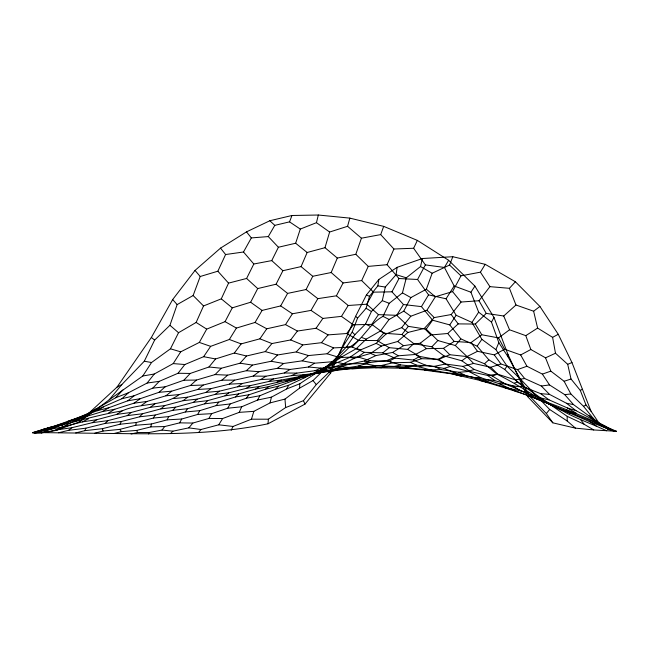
<?xml version="1.0" encoding="UTF-8"?>
<svg xmlns="http://www.w3.org/2000/svg" width="649" height="649" viewBox="0 0 649 649"><rect width="100%" height="100%" fill="white"/><g stroke="black" fill="none" stroke-linecap="round" stroke-linejoin="round"><path stroke-width="0.97" d="M616.55 431.293L593.754 429.954L575.452 428.137L567.161 420.974L567.218 416.342L517.788 382.058L504.719 369.459L488.843 359.822L477.153 346.16L460.847 338.859L449.757 324.906L432.583 320.2L421.444 306.62L403.459 304.535L391.972 291.815L373.5 292.155L361.671 280.579L343.094 282.948L331.168 272.531L312.753 276.271L301.071 266.609L282.899 270.698L276.076 284.221L257.71 288.57L250.628 302.239L232.261 307.853L225.065 321.644L206.698 329.124L199.324 342.429L180.69 351.839L173.21 363.594L154.243 374.027L142.796 375.99L109.194 399.8L79.259 422.012L55.757 430.498L41.276 432.964L34.438 433.329L32.45 432.729L102.299 411.604L114.832 409.235L134.01 403.191L147.007 401.439L165.917 395.801L179.108 394.592L197.75 389.481L210.949 388.654L229.34 384.143L242.41 383.494L260.582 379.6L273.432 378.919L291.417 375.657L303.992 374.741L363.732 366.807L381.32 365.541L392.913 362.783L410.387 362.329L421.607 358.694L438.943 359.238L449.814 354.727L466.939 356.569L477.502 351.32L494.27 354.865L504.606 349.235L520.676 354.954L526.931 366.255L542.377 374.108L549.525 384.938L564.727 394.641L573.489 404.595L600.082 424.016L608.405 429.403L616.55 431.293L530.785 396.62L511.81 389.505L499.365 383.746L480.812 377.686L468.473 371.317L450.138 366.563L437.945 359.741L419.643 356.455L407.564 349.389L389.197 347.669L377.174 340.579L358.678 340.433L346.68 333.513L328.07 334.892L316.095 328.24L297.396 331.047L285.503 324.622L266.771 328.783L255.057 322.456L236.406 328.07L229.357 339.476L210.641 346.355L203.632 356.69L184.835 364.527L173.21 363.594M32.58 432.502L114.078 433.5L121.355 431.626L136.655 430.409L150.901 426.88L164.676 426.555L179.643 422.856L192.858 423.059L208.921 418.435L222.615 418.532L239.262 412.358L253.832 411.352L270.065 402.899L284.976 399.086L299.53 388.167L299.87 383.754C316.704 372.21 335.111 362.458 349.121 347.312C363.294 339.816 368.843 323.892 382.999 316.363L389.246 303.31L402.453 292.886L406.306 277.821L420.52 266.552L422.41 258.521L452.807 256.72L485.201 264.321L515.387 281.755L539.911 306.442L558.254 334.292L571.972 362.564L590.988 411.158L599.814 424.268L608.405 429.403M114.078 433.5C165.479 434.197 217.496 434.376 268.013 423.789L268.386 419.197L285.657 407.548L303.464 400.66L316.266 384.589L329.059 372.258L344.692 343.646L352.212 332.012L357.558 318.14L366.101 308.283L369.508 296.277L377.84 285.893L378.854 279.459L397.139 267.331L422.41 258.521M299.53 388.167L313.021 380.557L335.939 358.061L346.68 346.631L354.849 334.697L365.525 324.038L371.439 311.504L382.31 300.641L385.303 287.036L396.093 274.649L397.139 267.331M150.901 426.88L151.363 424L167.199 419.846L181.712 419.027L197.645 414.451L211.639 413.664L227.734 408.205L241.663 406.793L257.604 400.052L271.436 397.147L286.696 388.929L299.87 383.754M94.892 433.159L103.045 431.058L120.008 429.338L135.771 425.249L136.29 422.523L153.302 418.053L168.626 416.617L185.281 411.985L199.787 410.647L216.174 405.601L230.135 403.954L246.296 398.226L259.843 395.736L275.63 389.173L288.651 385.271L316.128 372.226L330.852 364.349L341.974 356.747L356.358 348.635L366.231 339.143L380.574 330.917L389.1 319.478L403.767 311.131L410.866 297.591L426.352 289.227L432.161 273.253L449.57 265.035L452.807 256.72M270.065 402.899L271.436 397.147M142.796 375.99L151.533 362.515L170.46 348.805L178.532 332.71L196.136 322.448L203.526 305.955L221.285 298.848L228.545 283.126L246.604 278.453L253.816 264.005L271.753 260.598L278.405 247.245L295.644 243.237L300.292 229.073L316.452 222.68L318.326 215.022L349.843 218.121L383.681 226.371L417.348 240.39L448.621 260.273L474.906 286.112L493.986 317.434L507.899 354.273L527.515 396.515L552.851 422.84L575.452 428.137M316.452 222.68L329.627 232.034L347.572 226.306L349.843 218.121M301.071 266.609L307.155 252.493L324.979 247.691L329.627 232.034M131.082 433.978L137.604 432.542L149.181 432.518L162.007 430.068L172.934 431.171L188.818 427.861L201.012 429.508L218.745 424.803L233.032 426.458L251.471 419.189L253.832 411.352M109.194 399.8L121.858 384.524L144.297 361.225L154.624 340.092L169.933 325.295L177.136 304.592L193.134 295.522L200.2 276.498L217.853 271.209L225.601 254.53L243.497 251.999L251.333 237.915L268.297 236.577L278.405 247.245M324.979 247.691L337.31 258.059L355.806 254.294L361.428 238.191L380.695 234.605L393.919 249.005L413.64 248.267L425.387 264.897L444.443 267.453L454.154 285.982L470.931 292.22L478.646 312.169L491.496 322.131L498.821 342.656L508.07 356.885L529.487 395.979L546.369 413.535L552.851 422.84M380.695 234.605L383.681 226.371M268.297 236.577L274.787 225.357L289.543 221.861L291.969 215.492L318.326 215.022M325.173 368.527L325.855 366.774M567.161 420.974L549.646 409.47L520.62 379.292L507.056 366.077L495.885 349.624L498.821 342.656M331.168 272.531L337.31 258.059M268.013 423.789L304.981 404.116L330.666 373.061L355.644 316.282L366.361 295.044L378.854 279.459M239.262 412.358L241.663 406.793M355.806 254.294L368.243 266.39L387.088 264.695L393.919 249.005M167.199 419.846L168.626 416.617M75.714 432.924L84.816 430.668L85.928 428.17L105.041 423.448L121.42 421.501L139.632 416.788L155.168 415.052L172.748 410.314L187.537 408.692L204.613 403.832L218.754 402.088L235.441 396.969L249.029 394.754L265.384 389.246L278.437 386.163L322.626 369.662L334.349 363.805L349.835 357.388L360.714 349.819L376.136 343.37L386.123 333.959L401.699 327.607L410.817 316.225L426.912 310.238L435.349 296.78L452.564 291.612L460.977 275.841L480.422 272.174L485.201 264.321M361.671 280.579L368.243 266.39M413.64 248.267L417.348 240.39M231.206 430.263L233.032 426.458M255.057 322.456L262.074 310.417L280.668 305.914L287.588 293.397L306.101 289.535L312.753 276.271M148.443 433.954L149.181 432.518M257.604 400.052L259.843 395.736M306.101 289.535L317.84 298.654L336.409 295.814L343.094 282.948M391.972 291.815L398.989 278.535L417.567 279.476L428.543 294.849L446.074 298.791L456.15 315.276L471.945 322.407L481.858 339.338L495.885 349.624M491.496 322.131L493.986 317.434M286.696 388.929L288.651 385.271M417.567 279.476L425.387 264.897M84.816 430.668L102.461 428.673L119.943 424.235L121.42 421.501M179.643 422.856L181.712 419.027M79.259 422.012L116.99 387.153L151.355 337.472L172.675 299.546L195.033 270.422L220.53 248.121L246.506 231.863L269.83 220.741L291.969 215.492M197.645 414.451L199.787 410.647M336.409 295.814L348.205 305.492L366.717 304.211L373.5 292.155M227.734 408.205L230.135 403.954M208.921 418.435L211.639 413.664M280.668 305.914L292.375 313.783L311.025 310.392L317.84 298.654M444.443 267.453L448.621 260.273M421.444 306.62L428.543 294.849M218.745 424.803L222.615 418.532M153.302 418.053L155.168 415.052M311.025 310.392L322.853 318.424L341.463 316.371L348.205 305.492M366.717 304.211L378.44 314.643L396.709 315.3L403.459 304.535M446.074 298.791L454.154 285.982M285.503 324.622L292.375 313.783M470.931 292.22L474.906 286.112M471.945 322.407L478.646 312.169M449.757 324.906L456.15 315.276M185.281 411.985L187.537 408.692M229.357 339.476L241.136 343.897L259.908 338.819L266.771 328.783M341.463 316.371L353.316 324.808L371.788 324.362L378.44 314.643M316.095 328.24L322.853 318.424M477.153 346.16L481.858 339.338M504.719 369.459L507.056 366.077M396.709 315.3L408.326 326.358L426.206 329.165L432.583 320.2M216.174 405.601L218.754 402.088M203.632 356.69L215.573 358.954L234.362 353.032L241.136 343.897M259.908 338.819L271.915 343.548L290.671 339.938L297.396 331.047M162.007 430.068L164.676 426.555M346.68 333.513L353.316 324.808M45.203 432.607L55.636 430.052L71.885 427.715L92.247 422.694L108.002 420.601L127.228 415.628L142.48 413.762L160.903 408.87L175.636 407.166L193.451 402.339L207.639 400.644L224.984 395.833L238.645 393.911L255.617 389.051L268.775 386.609L314.53 373.402L342.891 364.032L354.378 358.264L370.563 353.405L381.434 346.071L397.659 341.488L407.937 332.442L424.373 328.402L434.23 317.588L451.185 314.554L461.082 302.036L479.003 300.747L489.93 286.655L509.424 288.31L515.387 281.755M55.757 430.498L81.677 417.25L115.554 397.796L128.34 392.823L147.128 383.048L159.297 381.336L178.029 373.256L184.835 364.527M371.788 324.362L383.64 333.213L401.909 334.543L408.326 326.358M147.128 383.048L154.243 374.027M246.296 398.226L249.029 394.754M546.369 413.535L549.646 409.47M178.029 373.256L190.222 373.451L208.978 366.985L215.573 358.954M198.635 432.396L201.012 429.508M234.362 353.032L246.506 356.001L265.279 351.604L271.915 343.548M426.206 329.165L437.856 340.53L455.314 345.519L460.847 338.859M188.818 427.861L192.858 423.059M290.671 339.938L302.767 344.927L321.466 342.688L328.07 334.892M377.174 340.579L383.64 333.213M208.978 366.985L221.309 368.259L240.049 363.197L246.506 356.001M172.748 410.314L175.636 407.166M265.279 351.604L277.521 354.987L296.244 351.928L302.767 344.927M275.63 389.173L278.437 386.163M115.554 397.796L122.896 389.968M41.276 432.964L60.901 425.257L121.898 398.729L134.189 395.736L152.791 388.126L165.171 386.812L183.87 380.217L190.222 373.451M139.632 416.788L142.48 413.762M204.613 403.832L207.639 400.644M401.909 334.543L413.811 343.637L431.869 346.809L437.856 340.53M152.791 388.126L159.297 381.336M314.043 374.4L316.128 372.226M183.87 380.217L196.396 380.063L215.087 374.578L221.309 368.259M321.466 342.688L333.586 347.888L352.188 347.012L358.678 340.433M170.784 433.321L172.934 431.171M240.049 363.197L252.469 365.087L271.168 361.274L277.521 354.987M36.506 432.51L47.036 429.784L61.404 427.269L82.326 421.907L96.92 419.668L116.763 414.378L131.309 412.44L150.349 407.304L164.692 405.609L183.123 400.684L197.15 399.127L215.087 394.422L228.732 392.832L246.287 388.329L259.511 386.479L335.817 368.697L347.686 364.551L364.462 360.982L375.852 355.603L392.58 352.456L403.516 345.682L420.26 343.191L430.839 334.957L447.713 333.497L458.202 323.9L475.336 324.038L486.239 313.402L503.721 315.998L515.971 304.998L533.624 311.212L539.911 306.442M105.041 423.448L108.002 420.601M235.441 396.969L238.645 393.911M215.087 374.578L227.71 375.146L246.344 370.717L252.469 365.087M407.564 349.389L413.811 343.637M121.898 398.729L128.34 392.823M296.244 351.928L308.502 355.563L327.145 353.762L333.586 347.888M34.438 433.329L97.172 410.76L109.064 407.653L127.788 400.806L140.2 398.705L158.981 392.321L171.701 391.169L190.417 385.498L196.396 380.063M455.314 345.519L467.264 356.739L484.487 363.748L488.843 359.822M158.981 392.321L165.171 386.812M193.451 402.339L197.15 399.127M160.903 408.87L164.692 405.609M190.417 385.498L203.275 385.027L221.877 380.168L227.71 375.146M271.168 361.274L283.589 363.497L302.199 360.844L308.502 355.563M352.188 347.012L364.308 352.326L382.821 352.837L389.197 347.669M197.75 389.481L203.275 385.027M165.917 395.801L171.701 391.169M224.984 395.833L228.732 392.832M127.788 400.806L134.189 395.736M246.344 370.717L258.967 371.699L277.512 368.291L283.589 363.497M58.605 432.745L68.518 430.344L71.885 427.715M127.228 415.628L131.309 412.44M183.123 400.684L187.585 397.196L205.968 392.394L219.451 391.177L237.493 386.788L250.692 385.53L268.459 381.555L281.317 380.046L340.871 368.713L358.143 366.093L369.865 362.507L387.039 360.455L398.364 355.79L415.457 354.476L426.425 348.651L443.445 348.351L454.162 341.423L471.093 342.55L481.777 334.762L498.529 337.902L509.554 329.781L525.787 335.655L530.833 349.503L545.541 357.826L550.831 371.139L564.119 381.279L570.869 393.959L583.508 406.298L592.999 418.102L599.814 424.268M265.384 389.246L268.775 386.609M42.745 429.614C69.305 423.797 95.257 415.311 122.085 410.922C140.03 402.745 163.199 406.688 179.108 394.592M221.877 380.168L234.743 380.119L253.199 376.079L258.967 371.699M205.968 392.394L210.949 388.654M431.869 346.809L443.916 355.847L461.861 360.795L467.264 356.739M150.349 407.304L155.111 403.751M215.087 394.422L219.451 391.177M229.34 384.143L234.743 380.119M134.01 403.191L140.2 398.705M327.145 353.762L339.37 357.51L357.932 356.95L364.308 352.326M141.393 405.422L147.007 401.439M237.493 386.788L242.41 383.494M303.919 377.921L306.92 375.901M302.199 360.844L314.562 363.205L333.091 361.671L339.37 357.51M255.617 389.051L259.511 386.479M116.763 414.378L122.085 410.922M437.945 359.741L443.916 355.847M92.247 422.694L96.92 419.668M525.787 335.655L537.607 328.086L552.599 337.35L555.487 353.243L567.688 364.292L571.031 379.016L580.295 390.406L586.015 405.008L590.988 411.158M246.287 388.329L250.692 385.53M260.582 379.6L265.968 376.217L284.278 372.988L296.869 373.11L315.041 370.693L327.412 370.603L345.471 368.997L375.52 367.756L411.507 368.381L429.565 369.922L440.931 369.565L458.867 372.266L469.795 371.415L487.521 375.438L497.856 374.238L515.201 379.835L522.916 386.569L540.617 393.643L549.086 399.873L567.477 408.002L575.996 410.655L614.425 430.977M277.512 368.291L290.054 369.443L308.486 367.01L314.562 363.205M284.278 372.988L290.054 369.443M97.172 410.76L103.605 406.899M108.521 412.991L114.832 409.235M102.299 411.604L109.064 407.653M91.128 411.774L96.636 408.57M382.821 352.837L394.933 358.143L413.381 360.033L419.643 356.455M580.295 390.406L582.396 389.254M552.599 337.35L558.254 334.292M116.99 387.153L121.858 384.524M520.676 354.954L530.833 349.503M268.459 381.555L273.432 378.919M82.326 421.907L88.605 418.686M583.508 406.298L586.015 405.008M294.468 380.241L298.094 378.399M357.932 356.95L370.084 360.682L388.573 361.363L394.933 358.143M55.636 430.052L61.404 427.269M335.939 358.061L336.58 357.761M276.774 382.172L281.317 380.046M291.417 375.657L296.869 373.11M545.541 357.826L555.487 353.243M333.091 361.671L345.349 364.008L363.789 363.578L370.084 360.682M285.446 381.677L289.559 379.811M75.503 421.144L82.885 417.81M315.041 370.693L320.89 368.145L339.216 366.677L351.433 367.626L369.67 367.123L381.653 367.732M339.216 366.677L345.349 364.008M71.252 420.674L78.772 417.575M567.688 364.292L571.972 362.564M47.036 429.784L54.857 426.88M494.27 354.865L500.898 363.943L517.48 369.614L526.931 366.255M542.377 374.108L550.831 371.139M298.873 376.493L303.992 374.741M461.861 360.795L474.224 369.443L492.258 375.966L497.118 374.319C519.224 384.816 538.767 399.743 561.101 409.981C575.533 418.524 591.515 423.546 606.555 430.79M67.918 421.306L73.84 419.368M375.52 367.756L387.323 366.742L405.163 366.872L416.634 365.217L434.343 366.361L445.425 364.024L462.94 366.377L473.583 363.432L490.774 367.269L500.898 363.943M564.119 381.279L571.031 379.016M468.473 371.317L474.224 369.443M32.45 432.729L51.758 426.742M413.381 360.033L425.476 365.16L443.932 368.405L450.138 366.563M514.543 382.999L517.788 382.058M527.515 396.515L529.487 395.979M41.779 429.776L50.427 427.44M321.823 372.104L327.412 370.603M388.573 361.363L400.644 364.925L419.092 366.831L425.476 365.16M306.596 375.698L311.366 374.505M363.789 363.578L375.893 365.752L394.268 366.417L400.644 364.925M345.471 368.997L351.433 367.626M369.67 367.123L375.893 365.752M314.53 373.402L318.935 372.567M81.677 417.25L86.893 416.309M322.626 369.662L326.617 369.005M330.852 364.349L334.349 363.805M515.201 379.835L524.7 378.537L541.307 386.009L549.508 394.381L566.496 403.264L575.996 410.655M541.307 386.009L549.525 384.938M68.518 430.344L85.928 428.17M328.759 371.398L334.089 370.749M564.727 394.641L570.869 393.959M119.943 424.235L136.29 422.523M173.916 398.559L187.585 397.196M339.062 356.999L341.974 356.747M135.771 425.249L151.363 424M42.185 430.725L46.744 430.482M351.79 368.778L357.575 368.518M443.932 368.405L455.996 373.199L474.533 377.726L480.812 377.686M419.092 366.831L431.033 370.108L449.481 373.232L455.996 373.199M251.471 419.189L268.386 419.197M335.817 368.697L340.871 368.713M394.268 366.417L406.185 368.291L424.503 370.076L431.033 370.108M399.8 368.226L406.185 368.291M253.199 376.079L265.968 376.217M499.365 383.746L505.068 383.9L523.54 391.672L536.812 398.632L556.112 407.191L590.168 421.899L614.035 431.196M424.503 370.076C444.37 373.183 464.489 374.651 483.967 379.746C497.564 378.708 509.343 387.583 522.916 386.569M540.617 393.643L549.508 394.381M308.486 367.01L320.89 368.145M342.891 364.032L347.686 364.551M358.143 366.093L363.732 366.807M377.84 285.893L385.303 287.036M523.54 391.672L528.156 392.418M144.297 361.225L151.533 362.515M566.496 403.264L573.489 404.595M349.835 357.388L354.378 358.264M381.32 365.541L387.323 366.742M454.446 374.505L491.131 383.007L509.668 388.556L520.555 390.828L539.092 397.626L549.086 399.873M479.708 380.476C523.053 392.613 565.66 407.921 606.45 426.977M405.163 366.872L411.507 368.381M449.481 373.232L461.22 376.144M429.565 369.922L436.177 371.561M505.222 387.81L511.81 389.505M356.358 348.635L360.714 349.819M346.68 346.631L349.121 347.312M364.462 360.982L369.865 362.507M170.46 348.805L180.69 351.839M396.093 274.649L406.306 277.821M530.785 396.62L536.812 398.632M199.324 342.429L210.641 346.355M474.533 377.726L486.507 382.091M361.907 337.561L366.231 339.143M382.31 300.641L389.246 303.31M366.361 295.044L369.508 296.277M387.039 360.455L392.913 362.783M370.563 353.405L375.852 355.603M509.668 388.556L516.961 391.745M535.944 398.543L543.189 401.731M483.967 379.746L491.131 383.007M410.387 362.329L416.634 365.217M60.901 425.257L63.237 426.344M567.218 416.342L584.197 424.3L593.754 429.954M365.525 324.038L370.149 326.228M596.342 422.191L604.998 426.304M458.867 372.266L465.771 375.568M434.343 366.361L440.931 369.565M562.788 409.633L569.684 413.072M329.059 372.258L330.666 373.061M595.247 422.604L603.675 426.847M382.999 316.363L389.1 319.478M376.136 343.37L381.434 346.071M566.48 409.933L574.836 414.216M380.574 330.917L386.123 333.959M402.453 292.886L410.866 297.591M539.092 397.626L547.188 402.161M556.112 407.191L561.101 409.981M225.065 321.644L236.406 328.07M420.52 266.552L432.161 273.253M392.58 352.456L398.364 355.79M567.477 408.002L576.766 413.535M366.101 308.283L371.439 311.504M593.949 420.292L600.082 424.016M589.122 415.709L592.999 418.102M492.258 375.966L505.068 383.9M512.84 386.001L520.555 390.828M196.136 322.448L206.698 329.124M590.168 421.899L596.358 426.02M289.543 221.861L300.292 229.073M415.457 354.476L421.607 358.694M487.521 375.438L494.798 380.468M250.628 302.239L262.074 310.417M397.659 341.488L403.516 345.682M403.767 311.131L410.817 316.225M546.426 402.177L549.2 404.222M462.94 366.377L469.795 371.415M438.943 359.238L445.425 364.024M401.699 327.607L407.937 332.442M276.076 284.221L287.588 293.397M151.355 337.472L154.624 340.092M295.644 243.237L307.155 252.493M221.285 298.848L232.261 307.853M484.487 363.748L497.118 374.319M426.352 289.227L435.349 296.78M347.572 226.306L361.428 238.191M169.933 325.295L178.532 332.71M420.26 343.191L426.425 348.651M271.753 260.598L282.899 270.698M246.604 278.453L257.71 288.57M269.83 220.741L274.787 225.357M449.57 265.035L460.977 275.841M355.644 316.282L357.558 318.14M490.774 367.269L497.856 374.238M426.912 310.238L434.23 317.588M443.445 348.351L449.814 354.727M193.134 295.522L203.526 305.955M424.373 328.402L430.839 334.957M352.212 332.012L354.849 334.697M466.939 356.569L473.583 363.432M217.853 271.209L228.545 283.126M172.675 299.546L177.136 304.592M518.697 377.069L520.62 379.292M387.088 264.695L398.989 278.535M243.497 251.999L253.816 264.005M195.033 270.422L200.2 276.498M452.564 291.612L461.082 302.036M447.713 333.497L454.162 341.423M517.48 369.614L524.7 378.537M534.184 393.529L534.679 394.146M313.021 380.557L316.266 384.589M246.506 231.863L251.333 237.915M220.53 248.121L225.601 254.53M580.863 419.992L584.197 424.3M451.185 314.554L458.202 323.9M471.093 342.55L477.502 351.32M480.422 272.174L489.93 286.655M475.336 324.038L481.777 334.762M120.008 429.338L121.355 431.626M479.003 300.747L486.239 313.402M498.529 337.902L504.606 349.235M136.655 430.409L137.604 432.542M303.464 400.66L304.981 404.116M503.721 315.998L509.554 329.781M509.424 288.31L515.971 304.998M102.461 428.673L103.045 431.058M533.624 311.212L537.607 328.086M344.481 342.542L344.692 343.646M284.976 399.086L285.657 407.548M507.899 354.273L508.07 356.885"/></g></svg>
